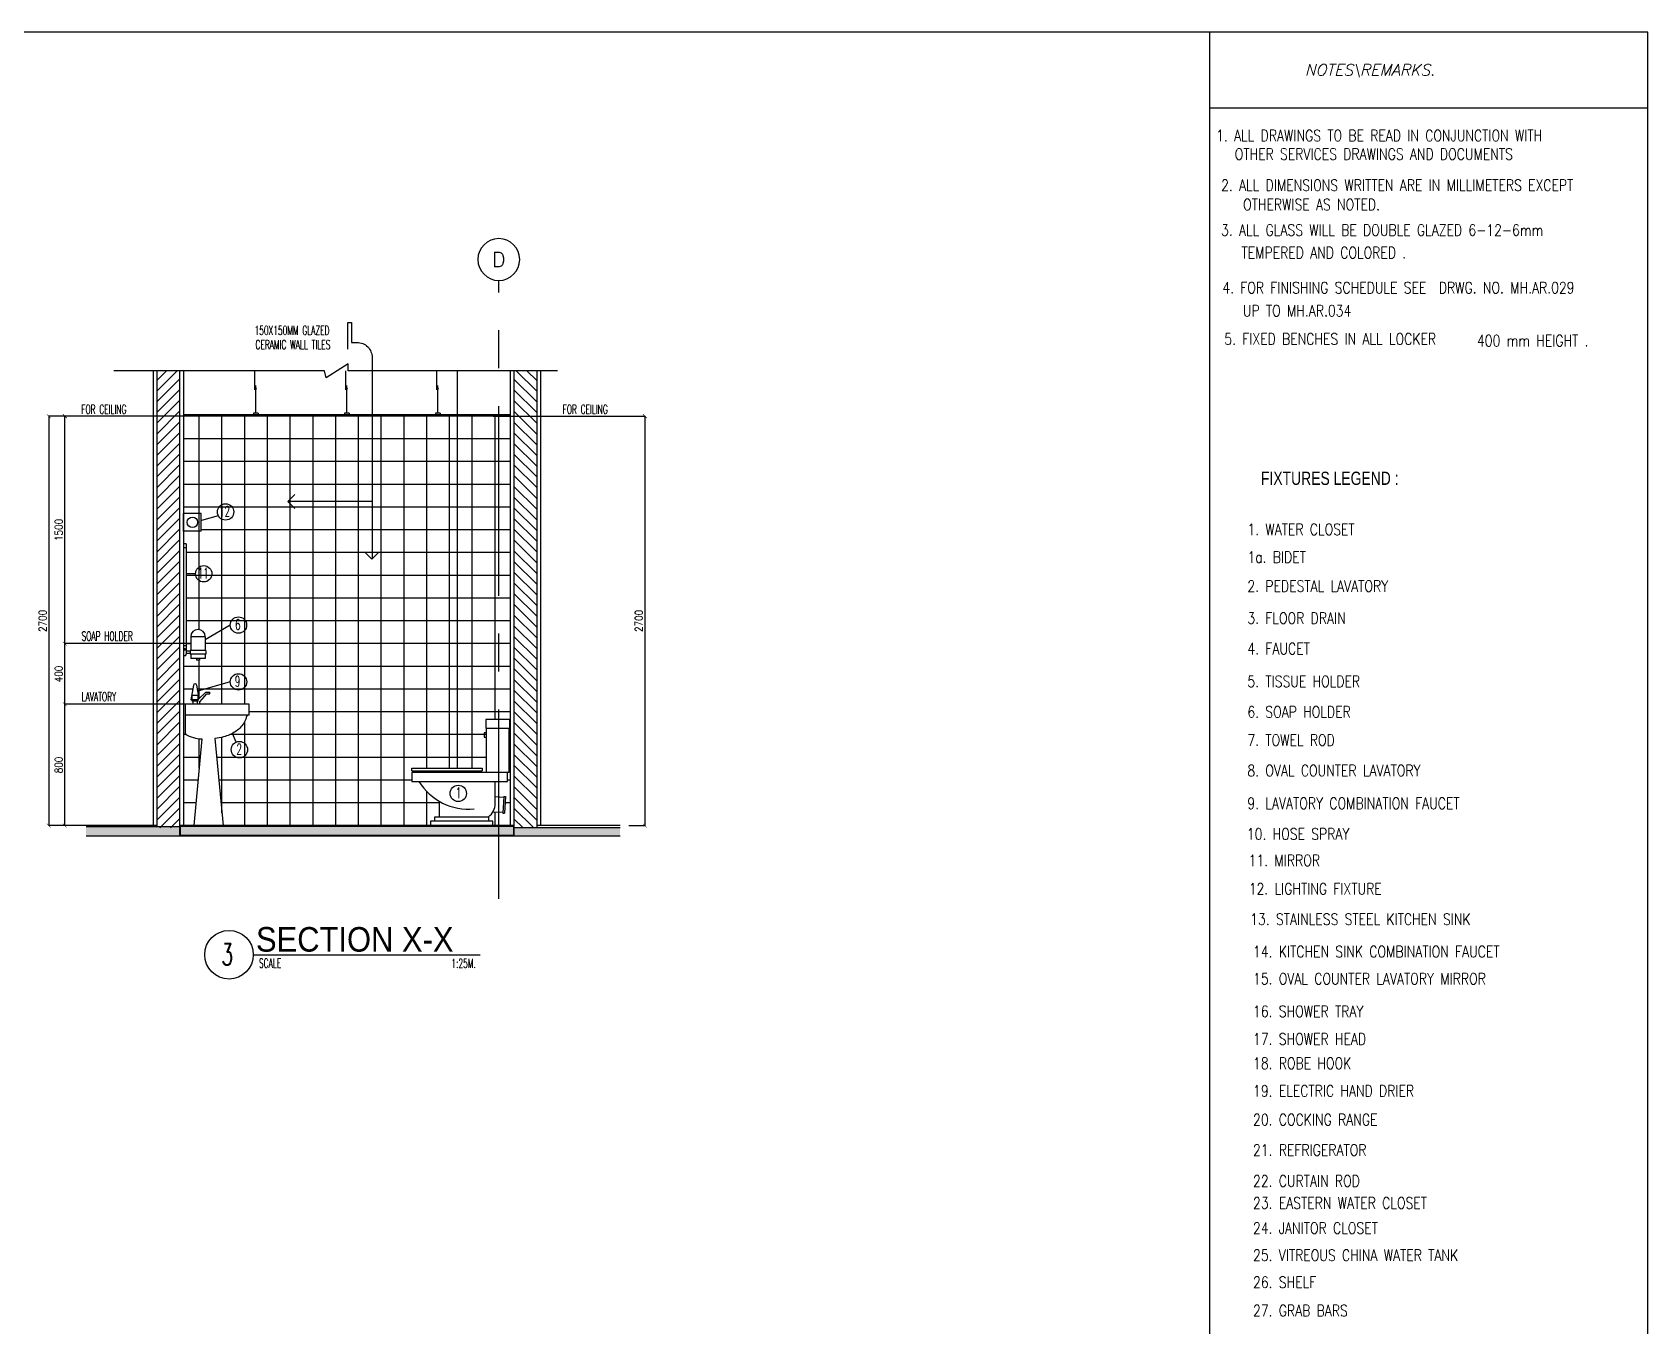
# Model space of a CAD drawing. Extents: x -172604 to -143727, y 166361 to 186286.
# Drawn here: x -154928 to -144279, y 177758 to 186286 of the extents above; entities that cross this region are included whole.
import ezdxf
from ezdxf.enums import TextEntityAlignment as Align

# ---------------------------------------------------------------- set-up
doc = ezdxf.new("R2010")
doc.units = 0
doc.header["$LTSCALE"] = 500
doc.header["$MEASUREMENT"] = 0
for name, pattern in [('CENTERX2', [4, 2.5, -0.5, 0.5, -0.5]), ('DASHED', [0.75, 0.5, -0.25]), ('HIDDEN2', [0.1875, 0.125, -0.0625])]:
    doc.linetypes.add(name, pattern=pattern)
doc.layers.get('0').update_dxf_attribs({"linetype": 'CONTINUOUS'})
doc.layers.get('DEFPOINTS').update_dxf_attribs({"linetype": 'CONTINUOUS'})
for name, color, linetype in [('AX-CR', 2, 'CONTINUOUS'), ('AX-TXT', 2, 'CONTINUOUS'), ('AXES', 11, 'CENTERX2'), ('Dimout', 4, 'CONTINUOUS'), ('DW', 7, 'CONTINUOUS'), ('ELE', 3, 'CONTINUOUS'), ('ELV', 7, 'CONTINUOUS'), ('FIX', 2, 'CONTINUOUS'), ('HatchA', 11, 'CONTINUOUS'), ('Plaster', 7, 'CONTINUOUS'), ('SANI', 2, 'CONTINUOUS'), ('Tile', 5, 'CONTINUOUS'), ('TITLE', 1, 'CONTINUOUS'), ('TXT', 2, 'CONTINUOUS'), ('TXT1', 2, 'CONTINUOUS'), ('WALL', 6, 'CONTINUOUS'), ('WallPartition', 2, 'CONTINUOUS'), ('Windows', 9, 'CONTINUOUS')]:
    doc.layers.add(name, color=color, linetype=linetype)
doc.styles.add('DIM', font='simplex.shx', dxfattribs={"width": 0.85})
doc.styles.add('ITALICT', font='italict', dxfattribs={"height": 0.2})
doc.styles.add('ROMANS', font='romans.shx', dxfattribs={"width": 0.6})
doc.styles.add('TTXT', font='swisse.ttf', dxfattribs={"width": 0.9})
doc.dimstyles.new('DIM1-25', dxfattribs={"dimscale": 25, "dimtxt": 2, "dimasz": 1, "dimexe": 0.03, "dimexo": 0.03, "dimgap": 0.6, "dimtad": 1, "dimdec": 0, "dimdsep": 46, "dimtxsty": 'DIM', "dimblk1": 'ARCHTICK', "dimblk2": 'ARCHTICK', "dimsah": 1, "dimcen": 0.09, "dimdle": 0.03, "dimclrd": 256, "dimclrt": 2, "dimadec": 0, "dimazin": 0, "dimtfac": 1, "dimtdec": 0, "dimtix": 1, "dimtmove": 1, "dimatfit": 3, "dimldrblk": 'ARCHTICK', "dimfxl": 0, "dimtvp": 2, "dimtolj": 1, "dimtzin": 0, "dimarcsym": 0})

# ---------------------------------------------------------------- blocks, each defined once
blk = doc.blocks.new('A0-BOX')
at = {"layer": 'TITLE'}
for p, q in [((113.3, 79.7), (0, 79.7)), ((101.75, 0), (101.75, 79.7)), ((113.3, 0), (113.3, 79.7)), ((113.3, 77.7), (101.75, 77.7))]:
    blk.add_line(p, q, dxfattribs=at)
blk = doc.blocks.new('_ARCHTICK')
at = {"color": 0, "linetype": 'ByBlock', "const_width": 0.15}
blk.add_lwpolyline([(-0.5, -0.5), (0.5, 0.5)], dxfattribs=at)
blk = doc.blocks.new('*D52')
at = {"layer": 'DEFPOINTS', "color": 0}
for p in [(-154714, 183755), (-154820, 181055), (-154714, 181055)]:
    blk.add_point(p, dxfattribs=at)
at = {"layer": 'Dimout', "color": 0, "lineweight": -2}
for p, q in [((-154715, 183755), (-154821, 183755)), ((-154715, 181055), (-154821, 181055))]:
    blk.add_line(p, q, dxfattribs=at)
at = {"layer": 'Dimout', "lineweight": -2}
blk.add_line((-154820, 183756), (-154820, 181054), dxfattribs=at)
at = {"layer": 'Dimout', "lineweight": -2, "xscale": 25, "yscale": 25, "zscale": 25}
for p, rotation in [((-154820, 183755), 90), ((-154820, 181055), 270)]:
    blk.add_blockref('_ARCHTICK', p, dxfattribs=dict(at, rotation=rotation))
at = {"layer": 'Dimout', "color": 2, "insert": (-154860, 182405), "char_height": 50, "attachment_point": 5, "rotation": 90, "style": 'DIM'}
blk.add_mtext('\\A1;2700', dxfattribs=at)
blk = doc.blocks.new('walling')
at = {"layer": 'ELV'}
blk.add_line((0.136, -1.18), (-0.42, -1.18), dxfattribs=at)
blk.add_lwpolyline([(-0.025, -0.176), (-0.025, 0), (0, 0), (0, -0.131), (0.036, -0.131, -0.414214), (0.136, -0.231), (0.136, -1.558)], format="xyb", dxfattribs=at)
at = {"layer": 'WALL'}
for p, q in [((-0.42, -1.18), (-0.374, -1.133)), ((-0.42, -1.18), (-0.374, -1.226)), ((0.134, -1.56), (0.088, -1.514)), ((0.134, -1.56), (0.181, -1.514))]:
    blk.add_line(p, q, dxfattribs=at)
at = {"layer": 'TXT', "style": 'ROMANS', "width": 0.6}
for s, p in [('150X150MM GLAZED', (-0.639, -0.082)), ('CERAMIC WALL TILES', (-0.633, -0.175))]:
    blk.add_text(s, height=0.06, dxfattribs=at).set_placement(p)
blk = doc.blocks.new('*D55')
at = {"layer": 'DEFPOINTS', "color": 0}
for p in [(-151892, 183755), (-150996, 181055), (-150890, 181055)]:
    blk.add_point(p, dxfattribs=at)
at = {"layer": 'Dimout', "color": 0, "lineweight": -2}
for p, q in [((-151891, 183755), (-150889, 183755)), ((-150995, 181055), (-150889, 181055))]:
    blk.add_line(p, q, dxfattribs=at)
at = {"layer": 'Dimout', "lineweight": -2}
blk.add_line((-150890, 183756), (-150890, 181054), dxfattribs=at)
at = {"layer": 'Dimout', "lineweight": -2, "xscale": 25, "yscale": 25, "zscale": 25}
for p, rotation in [((-150890, 183755), 90), ((-150890, 181055), 270)]:
    blk.add_blockref('_ARCHTICK', p, dxfattribs=dict(at, rotation=rotation))
at = {"layer": 'Dimout', "color": 2, "insert": (-150930, 182405), "char_height": 50, "attachment_point": 5, "rotation": 90, "style": 'DIM'}
blk.add_mtext('\\A1;2700', dxfattribs=at)
blk = doc.blocks.new('COMP')
at = {"layer": 'FIX'}
for p, q in [((-0.041, 0.35), (-0.041, 0.642)), ((0.108, 0.35), (0.108, 0.642)), ((-0.057, 0.612), (-0.057, 0.583)), ((-0.041, 0.612), (-0.057, 0.612)), ((-0.057, 0.583), (-0.041, 0.583)), ((-0.534, 0.362), (-0.534, 0.379)), ((-0.534, 0.379), (-0.069, 0.379)), ((-0.534, 0.362), (-0.069, 0.362)), ((-0.534, 0.35), (-0.534, 0.292)), ((0.108, 0.35), (-0.534, 0.35)), ((-0.496, 0.35), (-0.496, 0.362)), ((-0.482, 0.35), (-0.482, 0.362)), ((-0.301, 0.35), (-0.301, 0.362)), ((-0.288, 0.35), (-0.288, 0.362)), ((-0.109, 0.35), (-0.109, 0.362)), ((-0.095, 0.35), (-0.095, 0.362)), ((-0.069, 0.379), (-0.069, 0.362)), ((0.097, 0.292), (0.097, 0.35)), ((-0.534, 0.292), (0.097, 0.292)), ((0.015, 0.146), (0.015, 0.292)), ((-0.353, 0.16), (-0.353, 0.058)), ((0.015, 0.191), (0.074, 0.187)), ((0.074, 0.192), (0.067, 0.083)), ((0.074, 0.192), (0.084, 0.192)), ((0.084, 0.192), (0.077, 0.082)), ((-0.382, 0.058), (-0.029, 0.058)), ((-0.382, 0.029), (-0.382, 0.058)), ((-0.029, 0.058), (-0.029, 0.029)), ((0.003, 0.092), (0.067, 0.088)), ((0.067, 0.083), (0.077, 0.082))]:
    blk.add_line(p, q, dxfattribs=at)
for points in [[(0.112, 0.642), (0.112, 0.7), (-0.045, 0.7), (-0.045, 0.642)], [(0, 0), (0, 0.029), (-0.411, 0.029), (-0.411, 0)]]:
    blk.add_lwpolyline(points, close=True, dxfattribs=at)
for centre, radius, start, end in [((-0.159, 0.492), 0.384, 211.4114, 275.3446), ((-0.08, 0.139), 0.0951, 302.4712, 4.3987)]:
    blk.add_arc(centre, radius, start, end, dxfattribs=at)
blk = doc.blocks.new('GAN')
for p, q in [((-0.021, 0.164), (-0.021, 0.29)), ((-0.016, 0.01), (-0.016, 0.192)), ((0, 0.01), (-0.031, 0.01)), ((-0.031, 0.01), (-0.031, 0)), ((0, 0.01), (0, 0))]:
    blk.add_line(p, q)
blk.add_lwpolyline([(-0.012, 0.184), (-0.024, 0.175), (-0.011, 0.17)])
blk = doc.blocks.new('*D51')
at = {"layer": 'DEFPOINTS', "color": 0}
for p in [(-154714, 182255), (-153884, 182255), (-153919, 181855)]:
    blk.add_point(p, dxfattribs=at)
at = {"layer": 'Dimout', "color": 0, "lineweight": -2}
for p, q in [((-153884, 182255), (-154715, 182255)), ((-153920, 181855), (-154715, 181855))]:
    blk.add_line(p, q, dxfattribs=at)
at = {"layer": 'Dimout', "lineweight": -2}
blk.add_line((-154714, 181855), (-154714, 182256), dxfattribs=at)
at = {"layer": 'Dimout', "lineweight": -2, "xscale": 25, "yscale": 25, "zscale": 25}
for p, rotation in [((-154714, 182255), 90), ((-154714, 181855), 270)]:
    blk.add_blockref('_ARCHTICK', p, dxfattribs=dict(at, rotation=rotation))
at = {"layer": 'Dimout', "color": 2, "insert": (-154754, 182055), "char_height": 50, "attachment_point": 5, "rotation": 90, "style": 'DIM'}
blk.add_mtext('\\A1;400', dxfattribs=at)
blk = doc.blocks.new('*D53')
at = {"layer": 'DEFPOINTS', "color": 0}
for p in [(-154714, 181855), (-153919, 181855), (-154106, 181055)]:
    blk.add_point(p, dxfattribs=at)
at = {"layer": 'Dimout', "color": 0, "lineweight": -2}
for p, q in [((-153920, 181855), (-154715, 181855)), ((-154107, 181055), (-154715, 181055))]:
    blk.add_line(p, q, dxfattribs=at)
at = {"layer": 'Dimout', "lineweight": -2}
blk.add_line((-154714, 181054), (-154714, 181856), dxfattribs=at)
at = {"layer": 'Dimout', "lineweight": -2, "xscale": 25, "yscale": 25, "zscale": 25}
for p, rotation in [((-154714, 181855), 90), ((-154714, 181055), 270)]:
    blk.add_blockref('_ARCHTICK', p, dxfattribs=dict(at, rotation=rotation))
at = {"layer": 'Dimout', "color": 2, "insert": (-154754, 181455), "char_height": 50, "attachment_point": 5, "rotation": 90, "style": 'DIM'}
blk.add_mtext('\\A1;800', dxfattribs=at)
blk = doc.blocks.new('*D54')
at = {"layer": 'DEFPOINTS', "color": 0}
for p in [(-154714, 183755), (-153932, 183755), (-153884, 182255)]:
    blk.add_point(p, dxfattribs=at)
at = {"layer": 'Dimout', "color": 0, "lineweight": -2}
for p, q in [((-153933, 183755), (-154715, 183755)), ((-153884, 182255), (-154715, 182255))]:
    blk.add_line(p, q, dxfattribs=at)
at = {"layer": 'Dimout', "lineweight": -2}
blk.add_line((-154714, 182254), (-154714, 183756), dxfattribs=at)
at = {"layer": 'Dimout', "lineweight": -2, "xscale": 25, "yscale": 25, "zscale": 25}
for p, rotation in [((-154714, 183755), 90), ((-154714, 182255), 270)]:
    blk.add_blockref('_ARCHTICK', p, dxfattribs=dict(at, rotation=rotation))
at = {"layer": 'Dimout', "color": 2, "insert": (-154754, 183005), "char_height": 50, "attachment_point": 5, "rotation": 90, "style": 'DIM'}
blk.add_mtext('\\A1;1500', dxfattribs=at)
blk = doc.blocks.new('AXU')
at = {"layer": 'AX-CR'}
blk.add_circle((0, 350), 350, dxfattribs=at)
at = {"layer": 'AX-TXT', "style": 'ROMANS'}
blk.add_attdef('AX', text='', height=250, dxfattribs=at).set_placement((0, 350), align=Align.MIDDLE)

msp = doc.modelspace()

# ---------------------------------------------------------------- hatches: boundary and pattern name
at = {"layer": 'HatchA'}
h = msp.add_hatch(dxfattribs=at)
h.set_pattern_fill('ANSI31', color=256, scale=400, style=0)
h.set_pattern_definition([(45, (35152.73, -525.91), (-35.355339, 35.355339), [])])
h.paths.add_polyline_path([(-153957.3, 184055.1), (-154107.3, 184055.1), (-154107.3, 181040.1), (-153957.3, 181040.1)])
h = msp.add_hatch(dxfattribs=at)
h.set_pattern_fill('ANSI31', color=256, scale=400, style=0)
h.set_pattern_definition([(135, (-340862.687, -525.91), (35.355339, 35.355339), [])])
h.paths.add_polyline_path([(-151752.7, 184055.1), (-151602.7, 184055.1), (-151602.7, 181040.1), (-151752.7, 181040.1)])
at = {"layer": 'Windows'}
h = msp.add_hatch(dxfattribs=at)
h.set_pattern_fill('AR-SAND', color=256, scale=25, style=0)
h.set_pattern_definition([(37.5, (0, 0), (-1.574834, 48.170594), [0, -38, 0, -42.5, 0, -40.625]), (7.5, (0, 0), (44.244418, 70.553652), [0, -20.5, 0, -34.25, 0, -13.125]), (327.5, (-30.75, 0), (77.8535465, 0.141476), [0, -12.5, 0, -45, 0, -58.75]), (317.5, (-30.75, 0), (75.153165, 21.94189), [0, -6.25, 0, -29.5, 0, -33.75])])
h.paths.add_polyline_path([(-153957.3, 181049.1), (-154573.6, 181049.1), (-154573.6, 180985.1), (-153957.3, 180985.1)])
h.paths.add_polyline_path([(-151756.7, 181049.1), (-153953.3, 181049.1), (-153953.3, 180989.1), (-151756.7, 180989.1)])
h.paths.add_polyline_path([(-151053.8, 181040.1), (-151752.7, 181040.1), (-151752.7, 180985.1), (-151053.8, 180985.1)])

# ---------------------------------------------------------------- linework, layer by layer
msp.add_line((-153928.5, 183765.1), (-151781.4, 183765.1))
at = {"layer": 'AXES'}
msp.add_line((-151852.7, 180571.3), (-151852.7, 184650.1), dxfattribs=at)
at = {"layer": 'DW'}
for p, q in [((-153701.9, 183097.1), (-153813.4, 183067.1)), ((-153852.1, 182715.6), (-153914.2, 182715.6)), ((-153623.1, 182377.3), (-153787.8, 182280.3)), ((-153623, 182003), (-153836.1, 181941.3)), ((-153584.6, 181605.3), (-153608.4, 181663.5))]:
    msp.add_line(p, q, dxfattribs=at)
at = {"layer": 'ELE'}
msp.add_lwpolyline([(-151466.3, 184055.1), (-152846.7, 184055.1), (-152846.7, 184100.3), (-152990.1, 184006.8), (-153002, 184055.1), (-153434.8, 184055.1), (-154390.4, 184055.1)], dxfattribs=at)
at = {"layer": 'FIX', "color": 2}
for centre in [(-153654.1, 183123.3), (-153798.2, 182715.6), (-153569.1, 182377.3), (-153569, 182003), (-153562.7, 181556), (-152120.2, 181267.3)]:
    msp.add_circle(centre, 54, dxfattribs=at)
at = {"layer": 'Plaster'}
for p, q in [((-154132.3, 184055.1), (-154132.3, 181049.1)), ((-153932.3, 184055.1), (-153932.3, 181055.1)), ((-152127.7, 184055.1), (-152127.7, 181434.2)), ((-151777.7, 184055.1), (-151777.7, 181055.1)), ((-151577.7, 184055.1), (-151577.7, 181055.1)), ((-153928.5, 183765.1), (-153928.5, 183755.1)), ((-153928.5, 183765.1), (-153928.5, 183755.1)), ((-151781.4, 183765.1), (-151781.4, 183755.1)), ((-151781.4, 183765.1), (-151781.4, 183755.1)), ((-154573.6, 181052.1), (-154132.3, 181052.1)), ((-151752.7, 181055.1), (-153957.3, 181055.1)), ((-151752.7, 181049.1), (-153957.3, 181049.1)), ((-151053.8, 181055.1), (-151602.7, 181055.1))]:
    msp.add_line(p, q, dxfattribs=at)
at = {"layer": 'SANI'}
for p, q in [((-153815.5, 183112.6), (-153930.5, 183112.6)), ((-153930.5, 182997.6), (-153930.5, 183112.6)), ((-153815.5, 182997.6), (-153815.5, 183112.6)), ((-153815.5, 182997.6), (-153930.5, 182997.6)), ((-153914.2, 182912.6), (-153932.3, 182912.6)), ((-153914.2, 182886.4), (-153932.3, 182886.4)), ((-153914.2, 182912.6), (-153914.2, 182212.6)), ((-153914.2, 182241.4), (-153932.3, 182241.4)), ((-153914.2, 182212.6), (-153932.3, 182212.6)), ((-153923.7, 182219.9), (-153929.5, 182219.9)), ((-153787.8, 182300.6), (-153883.7, 182300.6)), ((-153883.7, 182300.6), (-153883.7, 182209.6)), ((-153787.8, 182300.6), (-153787.8, 182209.6)), ((-153923.7, 182175.4), (-153929.5, 182175.4)), ((-153914.1, 182210.3), (-153914.1, 182185)), ((-153887.5, 182204.4), (-153914.1, 182204.4)), ((-153887.5, 182189.1), (-153914.1, 182189.1)), ((-153784, 182209.6), (-153887.5, 182209.6)), ((-153887.5, 182209.6), (-153887.5, 182186.6)), ((-153784, 182186.6), (-153887.5, 182186.6)), ((-153883.7, 182186.6), (-153883.7, 182158.2)), ((-153787.8, 182158.2), (-153883.7, 182158.2)), ((-153846.3, 182158.2), (-153846.3, 182146.7)), ((-153825.2, 182146.7), (-153846.3, 182146.7)), ((-153825.2, 182158.2), (-153825.2, 182146.7)), ((-153787.8, 182186.6), (-153787.8, 182158.2)), ((-153784, 182209.6), (-153784, 182186.6)), ((-153866.2, 181980.4), (-153883.7, 181884.2)), ((-153873.4, 181875.5), (-153873.4, 181913.8)), ((-153827.9, 181893.7), (-153843.7, 181980.4)), ((-153784.9, 181934.9), (-153835.1, 181886.8)), ((-153835.1, 181875.5), (-153835.1, 181913.8)), ((-153823.9, 181870.7), (-153777.3, 181923.9)), ((-153784.9, 181934.9), (-153757.8, 181934.9)), ((-153777.3, 181923.9), (-153757.8, 181924)), ((-153757.8, 181924), (-153757.8, 181934.9)), ((-153835.1, 181884.2), (-153883.7, 181884.2)), ((-153868.6, 181855.5), (-153868.6, 181875.5)), ((-153839.9, 181855.5), (-153839.9, 181875.5)), ((-153823.9, 181855.5), (-153823.9, 181870.7))]:
    msp.add_line(p, q, dxfattribs=at)
at = {"layer": 'SANI', "linetype": 'Continuous'}
for p, q in [((-153498.6, 181855.5), (-153919.4, 181855.5)), ((-153919.4, 181855.5), (-153919.4, 181657.7)), ((-153498.6, 181783.5), (-153498.6, 181855.5)), ((-153498.6, 181783.5), (-153919.4, 181783.5)), ((-153809.6, 181627.5), (-153863.5, 181055.1)), ((-153724.1, 181629.9), (-153670, 181055.1))]:
    msp.add_line(p, q, dxfattribs=at)
at = {"layer": 'SANI', "color": 6}
msp.add_line((-153471.5, 180203.7), (-151975.3, 180203.7), dxfattribs=at)
at = {"layer": 'SANI', "linetype": 'DASHED'}
msp.add_lwpolyline([(-153835.1, 181913.8), (-153873.4, 181913.8)], dxfattribs=at)
msp.add_lwpolyline([(-153835.1, 181875.5), (-153873.4, 181875.5, 0.4992771)], format="xyb", dxfattribs=at)
at = {"layer": 'SANI', "linetype": 'Continuous'}
msp.add_lwpolyline([(-153500.3, 181783.6, 0.3557116), (-153519.3, 181768.5, -0.1034374), (-153534.6, 181729.3, -0.1071686), (-153590.7, 181673.8, -0.0772943), (-153667.3, 181640.4, -0.037007), (-153724.1, 181629.9, -0.037007)], format="xyb", dxfattribs=at)
at = {"layer": 'SANI'}
msp.add_circle((-153873, 183055.1), 34.4, dxfattribs=at)
for centre, radius, start, end in [((-153835.7, 182300.6), 47.9, 0, 180), ((-153923.7, 182210.3), 9.59, 0, 90), ((-153923.7, 182185), 9.59, 270, 0), ((-153854.9, 181978.2), 11.5, 9.52728, 170.47272)]:
    msp.add_arc(centre, radius, start, end, dxfattribs=at)
at = {"layer": 'SANI', "linetype": 'Continuous'}
msp.add_arc((-153803.4, 181864.4), 237, 240.6758, 268.50039, dxfattribs=at)
at = {"layer": 'Tile'}
for p, q in [((-151777.7, 183755.1), (-153932.3, 183755.1)), ((-153827.7, 182347.9), (-153827.7, 183755.1)), ((-153677.7, 181855.5), (-153677.7, 183755.1)), ((-153527.7, 181855.5), (-153527.7, 183755.1)), ((-153377.7, 181055.1), (-153377.7, 183755.1)), ((-153227.7, 181055.1), (-153227.7, 183755.1)), ((-153077.7, 181055.1), (-153077.7, 183755.1)), ((-152927.7, 181055.1), (-152927.7, 183755.1)), ((-152777.7, 181055.1), (-152777.7, 183755.1)), ((-152627.7, 181055.1), (-152627.7, 183755.1)), ((-152477.7, 181055.1), (-152477.7, 183755.1)), ((-152327.7, 181434.2), (-152327.7, 183755.1)), ((-152177.7, 181434.2), (-152177.7, 183755.1)), ((-152027.7, 181434.2), (-152027.7, 183755.1)), ((-151877.7, 181755.1), (-151877.7, 183755.1)), ((-151777.7, 183605.1), (-153932.3, 183605.1)), ((-151777.7, 183455.1), (-153932.3, 183455.1)), ((-151777.7, 183305.1), (-153932.3, 183305.1)), ((-151777.7, 183155.1), (-153932.3, 183155.1)), ((-151777.7, 183005.1), (-153815.5, 183005.1)), ((-151777.7, 182855.1), (-153914.2, 182855.1)), ((-151777.7, 182705.1), (-153914.2, 182705.1)), ((-151777.7, 182555.1), (-153914.2, 182555.1)), ((-151777.7, 182405.1), (-153914.2, 182405.1)), ((-153914.2, 182255.1), (-153883.7, 182255.1)), ((-151777.7, 182255.1), (-153787.8, 182255.1)), ((-151777.7, 182105.1), (-153932.3, 182105.1)), ((-153827.7, 181893.9), (-153827.7, 182146.7)), ((-153870.8, 181955.1), (-153932.3, 181955.1)), ((-151777.7, 181955.1), (-153839.1, 181955.1)), ((-151777.7, 181805.1), (-153498.6, 181805.1)), ((-153527.7, 181055.1), (-153527.7, 181741.6)), ((-153910.7, 181655.1), (-153932.3, 181655.1)), ((-153827.7, 181434.9), (-153827.7, 181628.6)), ((-153677.7, 181137.3), (-153677.7, 181637.8)), ((-151933.8, 181655.1), (-153625.6, 181655.1)), ((-153821.1, 181505.1), (-153932.3, 181505.1)), ((-151933.8, 181505.1), (-153712.3, 181505.1)), ((-153835.2, 181355.1), (-153932.3, 181355.1)), ((-152427, 181355.1), (-153698.2, 181355.1)), ((-152327.7, 181055.1), (-152327.7, 181279.9)), ((-151777.7, 181355.1), (-151795.6, 181355.1)), ((-153849.3, 181205.1), (-153932.3, 181205.1)), ((-152245.5, 181205.1), (-153684.1, 181205.1)), ((-151877.7, 181055.1), (-151877.7, 181146.2)), ((-151777.7, 181205.1), (-151811.5, 181205.1))]:
    msp.add_line(p, q, dxfattribs=at)
at = {"layer": 'TITLE'}
for p, q in [((-147166.3, 166361.3), (-147166.3, 180211.3)), ((-144278.8, 166361.3), (-144278.8, 180211.3))]:
    msp.add_line(p, q, dxfattribs=at)
at = {"layer": 'TITLE', "color": 6}
msp.add_circle((-153631.5, 180203.7), 160, dxfattribs=at)
at = {"layer": 'WALL'}
for p, q in [((-154107.3, 184055.1), (-154107.3, 181049.1)), ((-153957.3, 184055.1), (-153957.3, 180985.1)), ((-151752.7, 184055.1), (-151752.7, 180985.1)), ((-151602.7, 184055.1), (-151602.7, 181040.1)), ((-154573.6, 181049.1), (-153957.3, 181049.1)), ((-153953.3, 181049.1), (-153953.3, 180989.1)), ((-151756.7, 181049.1), (-151756.7, 180989.1)), ((-151053.8, 181040.1), (-151752.7, 181040.1)), ((-151053.8, 180985.1), (-154573.6, 180985.1)), ((-151756.7, 180989.1), (-153953.3, 180989.1))]:
    msp.add_line(p, q, dxfattribs=at)
at = {"layer": 'WallPartition', "linetype": 'HIDDEN2', "const_width": 2}
msp.add_lwpolyline([(-153955.3, 181049.1), (-153955.3, 180987.1), (-151754.7, 180987.1), (-151754.7, 181049.1)], dxfattribs=at)

# ---------------------------------------------------------------- block references
for name, p, xscale, yscale, zscale in [('A0-BOX', (-172603.8, 166361.3), 250, 250, 250), ('GAN', (-153439.5, 183765.1), 1000, 1000, 1000), ('GAN', (-152839.5, 183765.1), 1000, 1000, 1000), ('GAN', (-152239.5, 183765.1), 1000, 1000, 1000)]:
    msp.add_blockref(name, p, dxfattribs=dict(xscale=xscale, yscale=yscale, zscale=zscale))
at = {"layer": 'AXES'}
ref = msp.add_blockref('AXU', (-151852.7, 184926.1), dxfattribs=dict(at, xscale=-0.3942857142857143, yscale=0.3942857142857143, zscale=0.3942857142857143, rotation=180))
ref.add_attrib('AX', 'D', dxfattribs={"layer": 'AX-TXT', "color": 6, "height": 98.6, "style": 'ROMANS'}).set_placement((-151852.7, 184788.1), align=Align.MIDDLE)
at = {"layer": 'WALL', "xscale": 1000, "yscale": 1000, "zscale": 1000}
msp.add_blockref('walling', (-152823.9, 184372.3), dxfattribs=at)
at = {"layer": 'Windows', "xscale": 1000, "yscale": 1000, "zscale": 1000}
msp.add_blockref('COMP', (-151892.7, 181055.1), dxfattribs=at)

# ---------------------------------------------------------------- texts
at = {"layer": 'TITLE', "style": 'ROMANS', "width": 0.6}
msp.add_text('3', height=143.9, dxfattribs=at).set_placement((-153680.2, 180134.2))
at = {"layer": 'TXT', "style": 'ITALICT'}
msp.add_text('NOTES\\REMARKS.', height=75, dxfattribs=at).set_placement((-146539.2, 186000.8))
at = {"layer": 'TXT', "style": 'ROMANS'}
for s, height, width, p in [('1. ALL DRAWINGS TO BE READ IN CONJUNCTION WITH ', 75, 0.8, (-147123.9, 185567.8)), ('OTHER SERVICES DRAWINGS AND DOCUMENTS', 75, 0.8, (-147001, 185445.8)), ('2. ALL DIMENSIONS WRITTEN ARE IN MILLIMETERS EXCEPT', 75, 0.8, (-147091, 185240.5)), ('OTHERWISE AS NOTED.', 75, 0.8, (-146946.4, 185113.1)), ('3. ALL GLASS WILL BE DOUBLE GLAZED 6-12-6mm ', 75, 0.8, (-147091.2, 184944.5)), ('TEMPERED AND COLORED .', 75, 0.8, (-146956.5, 184795.8)), ('4. FOR FINISHING SCHEDULE SEE  DRWG. NO. MH.AR.029', 75, 0.8, (-147083, 184564.6)), ('UP TO MH.AR.034', 75, 0.8, (-146947.6, 184413.1)), ('5. FIXED BENCHES IN ALL LOCKER', 75, 0.8, (-147069.8, 184226.8)), ('400 mm HEIGHT .', 75, 0.8, (-145404.5, 184215.4)), ('FOR CEILING', 60, 0.6, (-154605.3, 183770.7)), ('FOR CEILING', 60, 0.6, (-151432.1, 183770.7)), ('12', 70, 0.6, (-153697, 183092.4)), ('1. WATER CLOSET', 75, 0.8, (-146917.7, 182971.1)), ('1a. BIDET', 75, 0.8, (-146917.7, 182788.4)), ('11', 70, 0.6, (-153837.8, 182684.7)), ('2. PEDESTAL LAVATORY', 75, 0.8, (-146917.7, 182596.9)), ('3. FLOOR DRAIN', 75, 0.8, (-146917.7, 182385.7)), ('SOAP HOLDER', 60, 0.6, (-154603.3, 182274.3)), ('6', 70, 0.6, (-153591.7, 182346.4)), ('4. FAUCET', 75, 0.8, (-146917.7, 182184.5)), ('9', 70, 0.6, (-153592.9, 181972.1)), ('5. TISSUE HOLDER', 75, 0.8, (-146917.7, 181968.6)), ('LAVATORY', 60, 0.6, (-154603.3, 181874.7)), ('6. SOAP HOLDER', 75, 0.8, (-146917.7, 181767.4)), ('2', 70, 0.6, (-153582.2, 181525.1)), ('7. TOWEL ROD', 75, 0.8, (-146917.7, 181581.6)), ('8. OVAL COUNTER LAVATORY', 75, 0.8, (-146917.7, 181380.4)), ('1', 70, 0.6, (-152136.8, 181236.4)), ('9. LAVATORY COMBINATION FAUCET', 75, 0.8, (-146917.7, 181164.5)), ('10. HOSE SPRAY', 75, 0.8, (-146921.2, 180962.6)), ('11. MIRROR', 75, 0.8, (-146909.5, 180788.3)), ('12. LIGHTING FIXTURE', 75, 0.8, (-146909.1, 180600.9)), ('13. STAINLESS STEEL KITCHEN SINK', 75, 0.8, (-146899.2, 180400.3)), ('14. KITCHEN SINK COMBINATION FAUCET', 75, 0.8, (-146880.6, 180186.7)), ('SCALE', 60, 0.6, (-153433.7, 180118.2)), ('1:25M.', 60, 0.6, (-152165.2, 180116.9)), ('15. OVAL COUNTER LAVATORY MIRROR', 75, 0.8, (-146880.6, 180007.5)), ('16. SHOWER TRAY', 75, 0.8, (-146880.6, 179792.8)), ('17. SHOWER HEAD', 75, 0.8, (-146880.6, 179610.7)), ('18. ROBE HOOK', 75, 0.8, (-146880.6, 179450.1)), ('19. ELECTRIC HAND DRIER', 75, 0.8, (-146880.6, 179268.4)), ('20. COCKING RANGE', 75, 0.8, (-146880.6, 179078.6)), ('21. REFRIGERATOR', 75, 0.8, (-146880.6, 178878.5)), ('22. CURTAIN ROD', 75, 0.8, (-146880.6, 178674.3)), ('23. EASTERN WATER CLOSET', 75, 0.8, (-146880.6, 178529.2)), ('24. JANITOR CLOSET', 75, 0.8, (-146880.6, 178363.7)), ('25. VITREOUS CHINA WATER TANK', 75, 0.8, (-146880.6, 178184.6)), ('26. SHELF', 75, 0.8, (-146880.6, 178006.5)), ('27. GRAB BARS', 75, 0.8, (-146880.6, 177819.5))]:
    msp.add_text(s, height=height, dxfattribs=dict(at, width=width)).set_placement(p)
at = {"layer": 'TXT1', "color": 6, "style": 'TTXT', "width": 0.75}
msp.add_text('FIXTURES LEGEND :', height=87.5, dxfattribs=at).set_placement((-146374.9, 183345.4), align=Align.MIDDLE)
at = {"layer": 'TXT1', "color": 6, "style": 'TTXT', "width": 0.9}
msp.add_text('SECTION X-X', height=162.094, dxfattribs=at).set_placement((-153453.6, 180224.1))

# ---------------------------------------------------------------- dimensions: what is measured, and where the dimension line sits
at = {"layer": 'Dimout'}
for base, p1, p2, picture, middle in [((-154820.1, 181055.1), (-154714.2, 183755.1), (-154714.2, 181055.1), '*D52', (-154860.1, 182405.1)), ((-154714.2, 183755.1), (-153883.7, 182255.1), (-153932.3, 183755.1), '*D54', (-154754.2, 183005.1)), ((-150889.9, 181055.1), (-151891.5, 183755.1), (-150995.7, 181055.1), '*D55', (-150929.9, 182405.1)), ((-154714.2, 182255.1), (-153919.4, 181855.5), (-153883.7, 182255.1), '*D51', (-154754.2, 182055.3)), ((-154714.2, 181855.5), (-154106.4, 181055.1), (-153919.4, 181855.5), '*D53', (-154754.2, 181455.3))]:
    dim = msp.add_linear_dim(base=base, p1=p1, p2=p2, angle=90, dimstyle='DIM1-25', dxfattribs=at)
    dim.commit()
    dim.dimension.update_dxf_attribs({"geometry": picture, "text_midpoint": middle})

doc.saveas('drawing.dxf')
